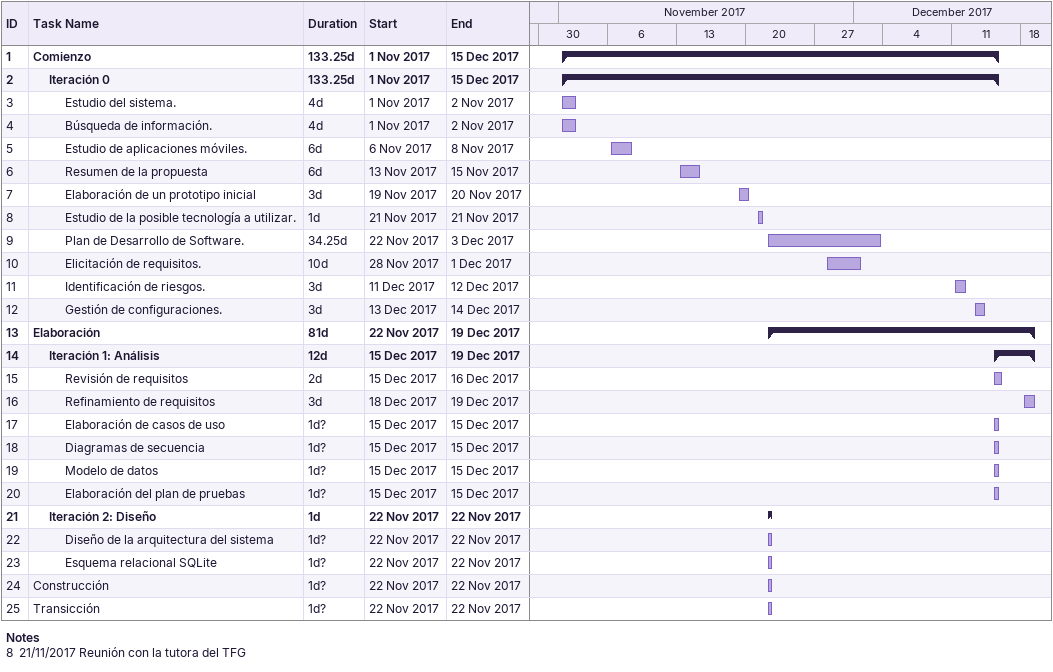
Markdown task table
| ID | Level | Task | Duration | Start | Finish |
|---|---|---|---|---|---|
| 1 | 1 | **Comienzo** | 133.25d | 2017-11-01 | 2017-12-15 |
| 2 | 2 | **Iteración 0** | 133.25d | 2017-11-01 | 2017-12-15 |
| 3 | 3 | Estudio del sistema. | 4d | 2017-11-01 | 2017-11-02 |
| 4 | 3 | Búsqueda de información. | 4d | 2017-11-01 | 2017-11-02 |
| 5 | 3 | Estudio de aplicaciones móviles. | 6d | 2017-11-06 | 2017-11-08 |
| 6 | 3 | Resumen de la propuesta | 6d | 2017-11-13 | 2017-11-15 |
| 7 | 3 | Elaboración de un prototipo inicial | 3d | 2017-11-19 | 2017-11-20 |
| 8 | 3 | Estudio de la posible tecnología a utilizar. | 1d | 2017-11-21 | 2017-11-21 |
| 9 | 3 | Plan de Desarrollo de Software. | 34.25d | 2017-11-22 | 2017-12-03 |
| 10 | 3 | Elicitación de requisitos. | 10d | 2017-11-28 | 2017-12-01 |
| 11 | 3 | Identificación de riesgos. | 3d | 2017-12-11 | 2017-12-12 |
| 12 | 3 | Gestión de configuraciones. | 3d | 2017-12-13 | 2017-12-14 |
| 13 | 1 | **Elaboración** | 81d | 2017-11-22 | 2017-12-19 |
| 14 | 2 | **Iteración 1: Análisis** | 12d | 2017-12-15 | 2017-12-19 |
| 15 | 3 | Revisión de requisitos | 2d | 2017-12-15 | 2017-12-16 |
| 16 | 3 | Refinamiento de requisitos | 3d | 2017-12-18 | 2017-12-19 |
| 17 | 3 | Elaboración de casos de uso | 1d? | 2017-12-15 | 2017-12-15 |
| 18 | 3 | Diagramas de secuencia | 1d? | 2017-12-15 | 2017-12-15 |
| 19 | 3 | Modelo de datos | 1d? | 2017-12-15 | 2017-12-15 |
| 20 | 3 | Elaboración del plan de pruebas | 1d? | 2017-12-15 | 2017-12-15 |
| 21 | 2 | **Iteración 2: Diseño** | 1d | 2017-11-22 | 2017-11-22 |
| 22 | 3 | Diseño de la arquitectura del sistema | 1d? | 2017-11-22 | 2017-11-22 |
| 23 | 3 | Esquema relacional SQLite | 1d? | 2017-11-22 | 2017-11-22 |
| 24 | 1 | Construcción | 1d? | 2017-11-22 | 2017-11-22 |
| 25 | 1 | Transicción | 1d? | 2017-11-22 | 2017-11-22 |

Notes
- 8: 21/11/2017 Reunión con la tutora del TFG
